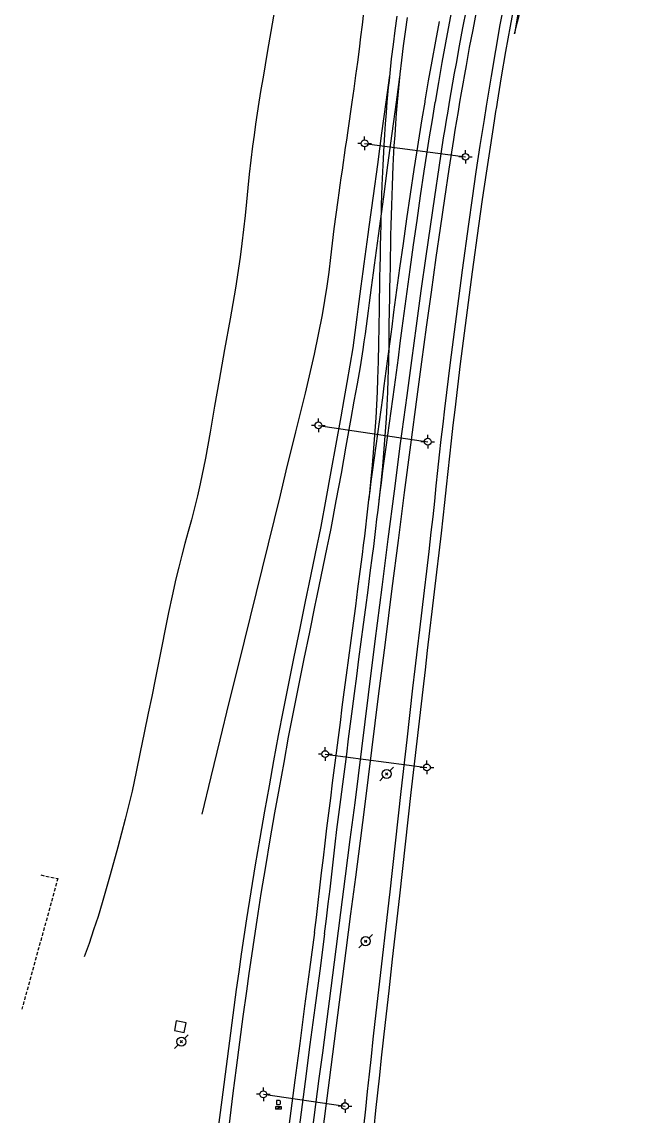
# Model space of a CAD drawing. Header units: millimetres. Extents: x 146998 to 148001, y 143000 to 144001.
# Drawn here: x 147615 to 147704.8, y 143522.2 to 143682.8 of the extents above; entities that cross this region are included whole.
import ezdxf

# ---------------------------------------------------------------- set-up
doc = ezdxf.new("R2010")
doc.units = ezdxf.units.MM
doc.linetypes.add('DASHED', pattern=[0.75, 0.5, -0.25])
doc.layers.get('0').update_dxf_attribs({"linetype": 'CONTINUOUS'})
for name, color, linetype in [('W0104', 1, 'CONTINUOUS'), ('W0112', 1, 'DASHED'), ('W0211', 2, 'CONTINUOUS'), ('W0214', 2, 'CONTINUOUS'), ('W0438', 7, 'CONTINUOUS'), ('W0473', 7, 'CONTINUOUS'), ('W0610', 7, 'CONTINUOUS'), ('W0611', 7, 'CONTINUOUS'), ('W0700', 7, 'CONTINUOUS')]:
    doc.layers.add(name, color=color, linetype=linetype)

# ---------------------------------------------------------------- blocks, each defined once
blk = doc.blocks.new('T610')
for p, q in [((-0.500001, 0), (-1.000002, 0)), ((0, 0.500001), (0, 1.000002)), ((0.500001, 0), (1.000002, 0)), ((0, -0.500001), (0, -1.000002))]:
    blk.add_line(p, q)
blk.add_ellipse((0, 0), major_axis=(-0.353554, 0.353554), ratio=1, start_param=3.926990817, end_param=10.2101761242)
blk = doc.blocks.new('T438')
for p, q in [((-0.4, 0.2), (0.4, 0.2)), ((-0.4, -0.2), (-0.4, 0.2)), ((0.15, 1.1), (-0.3, 1.1)), ((-0.3, 1.1), (-0.3, 0.5)), ((-0.3, 0.5), (0.15, 0.5)), ((0.3, 0.65), (0.3, 0.95)), ((0.4, 0.2), (0.4, -0.2))]:
    blk.add_line(p, q)
at = {"flags": 128}
for points in [[(-0.4, -0.2), (0.4, 0.2)], [(0.4, -0.2), (-0.4, -0.2)]]:
    blk.add_lwpolyline(points, dxfattribs=at)
for centre, major_axis, start_param, end_param in [((0.15, 0.95), (0.106, -0.106), 0.785398, 2.356194), ((0.15, 0.65), (0.106, 0.106), 3.926991, 5.497787)]:
    blk.add_ellipse(centre, major_axis=major_axis, ratio=1, start_param=start_param, end_param=end_param)
blk = doc.blocks.new('T473')
for p, q in [((-0.166667, 0.166667), (0.166667, -0.166667)), ((-0.166667, -0.166667), (0.166667, 0.166667)), ((0.500001, 0.500001), (1.000002, 1.000002)), ((-1.000002, -1.000002), (-0.500001, -0.500001))]:
    blk.add_line(p, q)
blk.add_ellipse((0, 0), major_axis=(0.471405, 0.471405), ratio=1, start_param=5.4977871438, end_param=11.780972451)

msp = doc.modelspace()

# ---------------------------------------------------------------- linework, layer by layer
at = {"layer": 'W0104'}
msp.add_lwpolyline([(147637.68, 143536.2), (147637.4, 143534.77), (147638.83, 143534.49), (147639.11, 143535.92)], close=True, dxfattribs=at)
at = {"layer": 'W0112'}
msp.add_lwpolyline([(147617.81, 143557.59), (147620.31, 143557.08), (147620.31, 143557.1), (147615.03, 143537.91)], dxfattribs=at)
at = {"layer": 'W0211'}
for points in [[(147663.47, 143671), (147663.75, 143672.94), (147664.02, 143674.89), (147664.29, 143676.83), (147664.54, 143678.78), (147664.77, 143680.56), (147664.98, 143682.35), (147665.19, 143684.14)], [(147687.96, 143685.08), (147687.31, 143681)], [(147641.5, 143566.53), (147642.82, 143571.99), (147644.14, 143577.44), (147645.46, 143582.9), (147646.8, 143588.35), (147647.67, 143591.92), (147648.55, 143595.49), (147649.44, 143599.05), (147650.32, 143602.61), (147651.21, 143606.18), (147652.08, 143609.75), (147652.95, 143613.31), (147653.81, 143616.89), (147655.2, 143622.59), (147656.61, 143628.29), (147657.95, 143634.01), (147659.11, 143639.77), (147659.47, 143641.86), (147659.79, 143643.96), (147660.08, 143646.06), (147660.35, 143648.17), (147660.61, 143650.27), (147660.86, 143652.38), (147661.13, 143654.48), (147661.41, 143656.58), (147661.56, 143657.69), (147661.72, 143658.79), (147661.88, 143659.9), (147662.04, 143661), (147662.19, 143662.11), (147662.35, 143663.21), (147662.51, 143664.32), (147662.67, 143665.42), (147662.87, 143666.82), (147663.07, 143668.21), (147663.27, 143669.61), (147663.47, 143671)]]:
    msp.add_lwpolyline(points, dxfattribs=at)
at = {"layer": 'W0214'}
for points in [[(147666.31, 143740.82), (147664.77, 143735.71), (147663.26, 143730.59), (147661.79, 143725.46), (147660.36, 143720.31), (147658.93, 143715.13), (147657.52, 143709.93), (147656.18, 143704.72), (147654.94, 143699.48), (147653.84, 143694.21), (147652.85, 143688.91), (147651.92, 143683.6), (147651.01, 143678.28), (147650.7, 143676.46), (147650.4, 143674.64), (147650.1, 143672.82), (147649.81, 143671)], [(147687.3, 143681), (147688.17, 143684.41)], [(147649.81, 143671), (147649.56, 143669.38), (147649.31, 143667.76), (147649.08, 143666.13), (147648.86, 143664.51), (147648.6, 143662.48), (147648.37, 143660.44), (147648.17, 143658.4), (147647.97, 143656.37), (147647.76, 143654.33), (147647.55, 143652.3), (147647.31, 143650.26), (147647.05, 143648.23), (147646.35, 143643.71), (147645.58, 143639.19), (147644.76, 143634.69), (147643.95, 143630.18), (147643.3, 143626.37), (147642.65, 143622.56), (147641.96, 143618.75), (147641.19, 143614.96), (147640.78, 143613.2), (147640.35, 143611.46), (147639.89, 143609.72), (147639.42, 143607.98), (147638.95, 143606.25), (147638.48, 143604.51), (147638.03, 143602.77), (147637.61, 143601.02), (147637.06, 143598.57), (147636.54, 143596.11), (147636.03, 143593.65), (147635.54, 143591.18), (147635.05, 143588.72), (147634.56, 143586.25), (147634.07, 143583.79), (147633.58, 143581.33), (147632.99, 143578.47), (147632.4, 143575.61), (147631.81, 143572.75), (147631.23, 143569.89)], [(147631.23, 143569.89), (147630.2, 143565.78), (147629.13, 143561.68), (147628, 143557.59), (147626.81, 143553.52), (147626.2, 143551.52), (147625.55, 143549.52), (147624.89, 143547.54), (147624.19, 143545.56)]]:
    msp.add_lwpolyline(points, dxfattribs=at)
at = {"layer": 'W0611'}
for points in [[(147665.3, 143664.93), (147680.1, 143662.96)], [(147658.53, 143623.56), (147674.57, 143621.16)], [(147659.52, 143575.33), (147674.44, 143573.37)], [(147650.45, 143525.41), (147662.43, 143523.68)]]:
    msp.add_lwpolyline(points, dxfattribs=at)
at = {"layer": 'W0700'}
for points in [[(147683.28, 143671), (147683.9, 143674.78), (147684.53, 143678.56), (147685.2, 143682.33), (147685.92, 143686.09), (147687.11, 143691.88), (147688.37, 143697.65), (147689.71, 143703.41), (147691.14, 143709.14), (147692.54, 143714.44), (147694.01, 143719.72), (147695.56, 143724.97), (147697.21, 143730.2), (147698.66, 143734.53), (147700.18, 143738.83), (147701.77, 143743.1), (147703.44, 143747.35)], [(147684.8, 143671), (147685.4, 143674.71), (147686.03, 143678.41), (147686.69, 143682.11), (147687.39, 143685.8), (147688.58, 143691.57), (147689.84, 143697.32), (147691.17, 143703.05), (147692.59, 143708.77), (147693.98, 143714.04), (147695.45, 143719.3), (147697, 143724.53), (147698.64, 143729.74), (147700.08, 143734.04), (147701.59, 143738.32), (147703.17, 143742.57), (147704.83, 143746.79)], [(147677.76, 143671), (147678, 143672.41), (147678.25, 143673.82), (147678.5, 143675.23), (147678.76, 143676.64), (147679.24, 143679.27), (147679.73, 143681.89), (147680.24, 143684.52), (147680.76, 143687.14), (147681.32, 143689.93), (147681.89, 143692.72), (147682.48, 143695.5), (147683.1, 143698.28), (147683.95, 143701.84), (147684.82, 143705.39), (147685.74, 143708.93), (147686.68, 143712.46), (147687.71, 143716.26), (147688.77, 143720.05), (147689.86, 143723.82), (147690.99, 143727.59)], [(147679.28, 143671), (147679.52, 143672.34), (147679.75, 143673.69), (147679.99, 143675.03), (147680.23, 143676.37), (147680.71, 143678.99), (147681.21, 143681.61), (147681.71, 143684.23), (147682.23, 143686.84), (147682.79, 143689.62), (147683.36, 143692.4), (147683.95, 143695.18), (147684.57, 143697.94), (147685.4, 143701.49), (147686.28, 143705.02), (147687.19, 143708.55), (147688.12, 143712.07), (147689.16, 143715.85), (147690.21, 143719.63), (147691.3, 143723.39), (147692.43, 143727.14)], [(147675.68, 143671), (147676.18, 143673.89), (147676.69, 143676.78), (147677.22, 143679.67), (147677.77, 143682.56), (147678.41, 143685.88)], [(147668.63, 143671), (147668.73, 143672.06), (147668.82, 143673.12), (147668.93, 143674.18), (147669.04, 143675.24), (147669.27, 143677.34), (147669.52, 143679.43), (147669.8, 143681.52), (147670.1, 143683.61)], [(147670.14, 143671), (147670.23, 143672.02), (147670.32, 143673.04), (147670.43, 143674.07), (147670.53, 143675.09), (147670.76, 143677.16), (147671.01, 143679.24), (147671.29, 143681.31), (147671.58, 143683.39)], [(147674.16, 143671), (147674.17, 143671.04), (147674.17, 143671.09), (147674.18, 143671.13), (147674.19, 143671.18), (147674.69, 143674.1), (147675.21, 143677.01), (147675.74, 143679.93), (147676.29, 143682.84)], [(147668.48, 143671), (147669, 143674.88)], [(147669.99, 143671), (147670.49, 143674.68)], [(147643.94, 143520.89), (147644.56, 143525.75), (147645.04, 143529.51), (147645.52, 143533.26), (147646.02, 143537.02), (147646.53, 143540.77), (147646.89, 143543.37), (147647.26, 143545.97), (147647.64, 143548.57), (147648.04, 143551.17), (147648.67, 143555.12), (147649.32, 143559.06), (147649.99, 143563.01), (147650.67, 143566.95), (147651.33, 143570.66), (147652, 143574.36), (147652.69, 143578.07), (147653.4, 143581.77), (147654.17, 143585.7), (147654.98, 143589.62), (147655.79, 143593.54), (147656.6, 143597.46), (147656.89, 143598.87), (147657.18, 143600.28), (147657.47, 143601.69), (147657.77, 143603.1), (147658.06, 143604.5), (147658.35, 143605.91), (147658.63, 143607.32), (147658.91, 143608.73), (147659.67, 143612.75), (147660.42, 143616.77), (147661.14, 143620.8), (147661.86, 143624.83), (147662.31, 143627.35), (147662.76, 143629.87), (147663.19, 143632.4), (147663.6, 143634.93), (147663.77, 143636.06), (147663.93, 143637.19), (147664.08, 143638.33), (147664.23, 143639.46), (147664.37, 143640.59), (147664.52, 143641.73), (147664.66, 143642.86), (147664.82, 143644), (147664.96, 143645.08), (147665.11, 143646.16), (147665.26, 143647.25), (147665.4, 143648.33), (147665.55, 143649.41), (147665.7, 143650.5), (147665.84, 143651.58), (147665.99, 143652.67), (147666.61, 143657.25), (147667.23, 143661.83), (147667.85, 143666.42), (147668.48, 143671)], [(147645.43, 143520.7), (147646.04, 143525.56), (147646.52, 143529.31), (147647.01, 143533.06), (147647.5, 143536.81), (147648.01, 143540.56), (147648.38, 143543.16), (147648.75, 143545.75), (147649.13, 143548.35), (147649.52, 143550.94), (147650.15, 143554.88), (147650.8, 143558.82), (147651.47, 143562.75), (147652.15, 143566.69), (147652.81, 143570.39), (147653.48, 143574.09), (147654.16, 143577.79), (147654.87, 143581.48), (147655.65, 143585.41), (147656.45, 143589.33), (147657.26, 143593.24), (147658.07, 143597.16), (147658.36, 143598.57), (147658.65, 143599.98), (147658.94, 143601.39), (147659.24, 143602.8), (147659.53, 143604.21), (147659.82, 143605.62), (147660.1, 143607.03), (147660.38, 143608.45), (147661.15, 143612.47), (147661.89, 143616.5), (147662.62, 143620.53), (147663.34, 143624.56), (147663.79, 143627.1), (147664.24, 143629.63), (147664.68, 143632.16), (147665.08, 143634.7), (147665.25, 143635.84), (147665.41, 143636.97), (147665.56, 143638.11), (147665.71, 143639.25), (147665.86, 143640.38), (147666, 143641.52), (147666.15, 143642.66), (147666.3, 143643.8), (147666.45, 143644.88), (147666.59, 143645.96), (147666.74, 143647.05), (147666.89, 143648.13), (147667.04, 143649.21), (147667.18, 143650.3), (147667.33, 143651.38), (147667.48, 143652.46), (147668.11, 143657.1), (147668.73, 143661.73), (147669.36, 143666.37), (147669.99, 143671)], [(147657.95, 143549.17), (147658.23, 143551.35), (147658.49, 143553.54), (147658.75, 143555.72), (147659, 143557.91), (147659.25, 143560.1), (147659.5, 143562.28), (147659.76, 143564.47), (147660.04, 143566.65), (147660.33, 143568.87), (147660.61, 143571.09), (147660.9, 143573.31), (147661.18, 143575.53), (147661.46, 143577.75), (147661.75, 143579.97), (147662.03, 143582.19), (147662.32, 143584.41), (147662.65, 143586.93), (147662.99, 143589.46), (147663.32, 143591.99), (147663.66, 143594.52), (147663.99, 143597.05), (147664.33, 143599.57), (147664.66, 143602.1), (147664.98, 143604.63), (147665.14, 143605.97), (147665.31, 143607.3), (147665.47, 143608.63), (147665.62, 143609.97), (147665.78, 143611.3), (147665.94, 143612.63), (147666.11, 143613.97), (147666.27, 143615.3), (147666.5, 143617.06), (147666.74, 143618.82), (147666.98, 143620.58), (147667.22, 143622.34), (147667.47, 143624.09), (147667.71, 143625.85), (147667.95, 143627.61), (147668.19, 143629.37), (147668.48, 143631.53), (147668.76, 143633.69), (147669.05, 143635.85), (147669.33, 143638), (147669.61, 143640.16), (147669.89, 143642.32), (147670.18, 143644.48), (147670.48, 143646.64), (147670.99, 143650.25), (147671.51, 143653.86), (147672.04, 143657.47), (147672.58, 143661.08), (147672.96, 143663.56), (147673.35, 143666.04), (147673.75, 143668.52), (147674.16, 143671)], [(147659.43, 143548.97), (147659.71, 143551.15), (147659.98, 143553.34), (147660.24, 143555.53), (147660.49, 143557.71), (147660.73, 143559.9), (147660.99, 143562.09), (147661.25, 143564.28), (147661.53, 143566.46), (147661.81, 143568.68), (147662.1, 143570.9), (147662.38, 143573.12), (147662.67, 143575.34), (147662.95, 143577.56), (147663.24, 143579.77), (147663.52, 143581.99), (147663.81, 143584.21), (147664.14, 143586.74), (147664.47, 143589.27), (147664.81, 143591.8), (147665.15, 143594.33), (147665.48, 143596.86), (147665.82, 143599.39), (147666.14, 143601.91), (147666.47, 143604.45), (147666.63, 143605.78), (147666.79, 143607.11), (147666.95, 143608.44), (147667.11, 143609.78), (147667.27, 143611.11), (147667.43, 143612.44), (147667.59, 143613.78), (147667.76, 143615.11), (147667.99, 143616.87), (147668.23, 143618.63), (147668.47, 143620.38), (147668.71, 143622.14), (147668.96, 143623.9), (147669.2, 143625.65), (147669.44, 143627.41), (147669.68, 143629.17), (147669.97, 143631.33), (147670.25, 143633.48), (147670.53, 143635.64), (147670.81, 143637.8), (147671.1, 143639.96), (147671.38, 143642.12), (147671.67, 143644.27), (147671.97, 143646.43), (147672.47, 143650.04), (147672.99, 143653.64), (147673.52, 143657.25), (147674.06, 143660.85), (147674.45, 143663.37), (147674.84, 143665.89), (147675.25, 143668.41), (147675.67, 143670.93), (147675.67, 143670.95), (147675.67, 143670.96), (147675.68, 143670.98), (147675.68, 143671)], [(147663.9, 143568.18), (147664.88, 143576.09), (147665.87, 143584), (147666.86, 143591.91), (147667.87, 143599.82), (147668.77, 143606.86), (147669.67, 143613.89), (147670.59, 143620.92), (147671.52, 143627.94), (147672.21, 143633.06), (147672.91, 143638.17), (147673.62, 143643.28), (147674.34, 143648.39), (147674.95, 143652.73), (147675.58, 143657.07), (147676.22, 143661.4), (147676.89, 143665.73), (147677.1, 143667.05), (147677.31, 143668.36), (147677.54, 143669.68), (147677.76, 143671)], [(147665.39, 143567.99), (147666.37, 143575.9), (147667.35, 143583.82), (147668.35, 143591.72), (147669.36, 143599.63), (147670.25, 143606.66), (147671.16, 143613.69), (147672.07, 143620.72), (147673.01, 143627.75), (147673.69, 143632.86), (147674.39, 143637.97), (147675.1, 143643.08), (147675.82, 143648.18), (147676.44, 143652.51), (147677.06, 143656.84), (147677.7, 143661.17), (147678.37, 143665.49), (147678.59, 143666.87), (147678.82, 143668.25), (147679.05, 143669.62), (147679.28, 143671)], [(147665.95, 143612.7), (147666.21, 143615.21), (147666.46, 143617.72), (147666.67, 143620.23), (147666.86, 143622.75), (147666.99, 143624.66), (147667.1, 143626.57), (147667.19, 143628.48), (147667.26, 143630.39), (147667.34, 143632.95), (147667.39, 143635.51), (147667.42, 143638.07), (147667.47, 143640.63), (147667.5, 143642.17), (147667.53, 143643.71), (147667.55, 143645.25), (147667.58, 143646.8), (147667.61, 143648.34), (147667.64, 143649.88), (147667.67, 143651.42), (147667.72, 143652.96), (147667.8, 143655.88), (147667.89, 143658.8), (147668.01, 143661.72), (147668.16, 143664.64), (147668.26, 143666.23), (147668.37, 143667.82), (147668.5, 143669.41), (147668.63, 143671)], [(147667.44, 143612.54), (147667.71, 143615.06), (147667.95, 143617.59), (147668.17, 143620.11), (147668.36, 143622.64), (147668.49, 143624.56), (147668.6, 143626.49), (147668.69, 143628.41), (147668.76, 143630.33), (147668.84, 143632.9), (147668.88, 143635.46), (147668.92, 143638.03), (147668.97, 143640.6), (147669, 143642.14), (147669.02, 143643.68), (147669.05, 143645.22), (147669.08, 143646.76), (147669.11, 143648.3), (147669.14, 143649.84), (147669.17, 143651.38), (147669.21, 143652.92), (147669.3, 143655.83), (147669.39, 143658.74), (147669.51, 143661.65), (147669.66, 143664.55), (147669.76, 143666.16), (147669.88, 143667.78), (147670, 143669.39), (147670.14, 143671)], [(147668.98, 143554.7), (147669.81, 143562.28), (147670.66, 143569.85), (147671.52, 143577.42), (147672.39, 143584.99), (147672.72, 143587.86), (147673.06, 143590.72), (147673.4, 143593.58), (147673.74, 143596.45), (147674.08, 143599.31), (147674.42, 143602.17), (147674.75, 143605.03), (147675.08, 143607.9), (147675.34, 143610.16), (147675.58, 143612.43), (147675.82, 143614.69), (147676.06, 143616.96), (147676.31, 143619.22), (147676.55, 143621.49), (147676.81, 143623.75), (147677.07, 143626.01), (147677.9, 143632.78), (147678.76, 143639.55), (147679.66, 143646.31), (147680.58, 143653.07), (147681.13, 143656.92), (147681.68, 143660.77), (147682.27, 143664.62), (147682.87, 143668.46), (147682.97, 143669.1), (147683.07, 143669.73), (147683.18, 143670.37), (147683.28, 143671)], [(147670.47, 143554.54), (147671.3, 143562.11), (147672.15, 143569.68), (147673.01, 143577.25), (147673.88, 143584.82), (147674.21, 143587.69), (147674.55, 143590.55), (147674.89, 143593.41), (147675.23, 143596.27), (147675.57, 143599.14), (147675.91, 143602), (147676.25, 143604.86), (147676.57, 143607.73), (147676.83, 143609.99), (147677.07, 143612.25), (147677.31, 143614.52), (147677.55, 143616.78), (147677.79, 143619.05), (147678.04, 143621.31), (147678.3, 143623.57), (147678.56, 143625.83), (147679.39, 143632.6), (147680.25, 143639.35), (147681.14, 143646.11), (147682.07, 143652.86), (147682.61, 143656.7), (147683.17, 143660.55), (147683.75, 143664.39), (147684.35, 143668.23), (147684.46, 143668.92), (147684.57, 143669.61), (147684.69, 143670.31), (147684.8, 143671)], [(147657.68, 143520.11), (147658.17, 143523.91), (147658.66, 143527.71), (147659.15, 143531.5), (147659.64, 143535.3), (147660.13, 143539.1), (147660.62, 143542.9), (147661.11, 143546.69), (147661.81, 143552.07), (147662.51, 143557.44), (147663.2, 143562.81), (147663.9, 143568.19)], [(147659.17, 143519.92), (147659.66, 143523.72), (147660.15, 143527.51), (147660.64, 143531.31), (147661.13, 143535.11), (147661.62, 143538.91), (147662.11, 143542.7), (147662.6, 143546.5), (147663.3, 143551.87), (147663.99, 143557.25), (147664.69, 143562.62), (147665.39, 143567.99)], [(147665.19, 143520.66), (147665.46, 143523.23), (147665.74, 143525.8), (147666.02, 143528.37), (147666.3, 143530.95), (147666.58, 143533.52), (147666.87, 143536.09), (147667.39, 143540.75), (147667.91, 143545.4), (147668.44, 143550.06), (147668.98, 143554.71)], [(147666.68, 143520.49), (147666.96, 143523.06), (147667.23, 143525.64), (147667.51, 143528.21), (147667.79, 143530.78), (147668.07, 143533.35), (147668.36, 143535.93), (147668.88, 143540.58), (147669.4, 143545.23), (147669.93, 143549.89), (147670.47, 143554.54)], [(147657.95, 143549.17), (147657.22, 143543.74), (147656.5, 143538.32), (147655.78, 143532.89), (147655.08, 143527.47), (147654.79, 143525.22), (147654.5, 143522.97), (147654.21, 143520.73)], [(147659.43, 143548.97), (147658.71, 143543.55), (147657.99, 143538.12), (147657.27, 143532.7), (147656.56, 143527.27), (147656.27, 143525.03), (147655.99, 143522.78), (147655.7, 143520.54)]]:
    msp.add_lwpolyline(points, dxfattribs=at)

# ---------------------------------------------------------------- block references
at = {"layer": 'W0438'}
msp.add_blockref('T438', (147652.68, 143523.41), dxfattribs=at)
at = {"layer": 'W0473'}
for p in [(147668.54, 143572.42), (147665.45, 143547.88), (147638.43, 143533.14)]:
    msp.add_blockref('T473', p, dxfattribs=at)
at = {"layer": 'W0610'}
for p in [(147665.3, 143664.93), (147680.1, 143662.96), (147658.53, 143623.56), (147674.57, 143621.16), (147659.52, 143575.33), (147674.44, 143573.37), (147650.45, 143525.41), (147662.43, 143523.68)]:
    msp.add_blockref('T610', p, dxfattribs=at)

doc.saveas('drawing.dxf')
